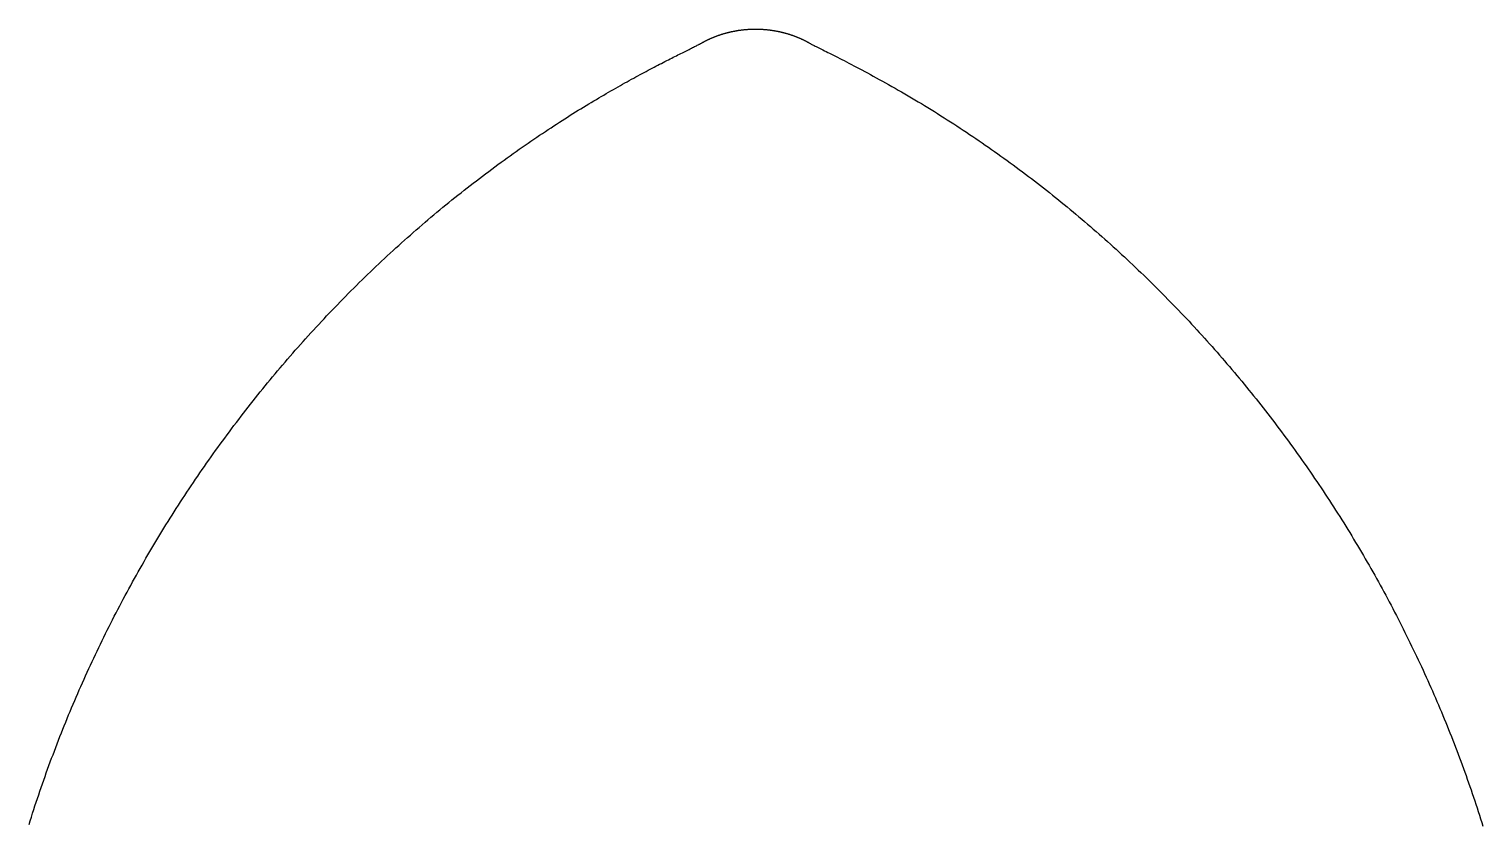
# Model space of a CAD drawing. Extents: x -3 to 136, y 0 to 121.
# Drawn here: x 11.74 to 21.6, y 17.3 to 22.69 of the extents above; entities that cross this region are included whole.
import ezdxf

# ---------------------------------------------------------------- set-up
doc = ezdxf.new("R2010")
doc.units = 0
doc.layers.get('0').update_dxf_attribs({"linetype": 'CONTINUOUS'})

msp = doc.modelspace()

# ---------------------------------------------------------------- linework, layer by layer
for points in [[(16.294, 22.5931, 0), (16.2966, 22.5946, 0), (16.2993, 22.5962, 0), (16.3019, 22.5977, 0), (16.3046, 22.5992, 0), (16.3073, 22.6006, 0), (16.31, 22.6021, 0), (16.3126, 22.6036, 0), (16.3153, 22.605, 0), (16.318, 22.6064, 0), (16.3207, 22.6079, 0), (16.3234, 22.6093, 0), (16.3262, 22.6107, 0), (16.3289, 22.6121, 0), (16.3316, 22.6134, 0), (16.3343, 22.6148, 0), (16.3371, 22.6161, 0), (16.3398, 22.6175, 0), (16.3426, 22.6188, 0), (16.3453, 22.6201, 0), (16.3481, 22.6214, 0), (16.3509, 22.6227, 0), (16.3536, 22.624, 0), (16.3564, 22.6253, 0), (16.3592, 22.6265, 0), (16.362, 22.6278, 0), (16.3648, 22.629, 0), (16.3676, 22.6302, 0), (16.3704, 22.6314, 0), (16.3732, 22.6326, 0), (16.376, 22.6338, 0), (16.3788, 22.635, 0), (16.3817, 22.6362, 0), (16.3845, 22.6373, 0), (16.3873, 22.6384, 0), (16.3902, 22.6396, 0), (16.393, 22.6407, 0), (16.3959, 22.6418, 0), (16.3987, 22.6429, 0), (16.4016, 22.644, 0), (16.4044, 22.645, 0), (16.4073, 22.6461, 0), (16.4102, 22.6471, 0), (16.4131, 22.6481, 0), (16.4159, 22.6492, 0), (16.4188, 22.6502, 0), (16.4217, 22.6512, 0), (16.4246, 22.6521, 0), (16.4275, 22.6531, 0), (16.4304, 22.6541, 0), (16.4333, 22.655, 0), (16.4362, 22.656, 0), (16.4391, 22.6569, 0), (16.4421, 22.6578, 0), (16.445, 22.6587, 0), (16.4479, 22.6596, 0), (16.4508, 22.6604, 0), (16.4538, 22.6613, 0), (16.4567, 22.6622, 0), (16.4597, 22.663, 0), (16.4626, 22.6638, 0), (16.4656, 22.6646, 0), (16.4685, 22.6654, 0), (16.4715, 22.6662, 0), (16.4744, 22.667, 0), (16.4774, 22.6678, 0), (16.4803, 22.6685, 0), (16.4833, 22.6693, 0), (16.4863, 22.67, 0), (16.4893, 22.6707, 0), (16.4922, 22.6714, 0), (16.4952, 22.6721, 0), (16.4982, 22.6728, 0), (16.5012, 22.6735, 0), (16.5042, 22.6741, 0), (16.5072, 22.6748, 0), (16.5102, 22.6754, 0), (16.5132, 22.676, 0), (16.5162, 22.6766, 0), (16.5192, 22.6772, 0), (16.5222, 22.6778, 0), (16.5252, 22.6784, 0), (16.5282, 22.6789, 0), (16.5312, 22.6795, 0), (16.5342, 22.68, 0), (16.5372, 22.6805, 0), (16.5402, 22.6811, 0), (16.5433, 22.6816, 0), (16.5463, 22.682, 0), (16.5493, 22.6825, 0), (16.5523, 22.683, 0), (16.5554, 22.6834, 0), (16.5584, 22.6839, 0), (16.5614, 22.6843, 0), (16.5644, 22.6847, 0), (16.5675, 22.6851, 0), (16.5705, 22.6855, 0), (16.5735, 22.6859, 0), (16.5766, 22.6862, 0), (16.5796, 22.6866, 0), (16.5827, 22.6869, 0), (16.5857, 22.6873, 0), (16.5887, 22.6876, 0), (16.5918, 22.6879, 0), (16.5948, 22.6882, 0), (16.5979, 22.6885, 0), (16.6009, 22.6887, 0), (16.604, 22.689, 0), (16.607, 22.6892, 0), (16.6101, 22.6894, 0), (16.6131, 22.6897, 0), (16.6162, 22.6899, 0), (16.6192, 22.6901, 0), (16.6223, 22.6903, 0), (16.6253, 22.6904, 0), (16.6284, 22.6906, 0), (16.6314, 22.6907, 0), (16.6345, 22.6909, 0), (16.6376, 22.691, 0), (16.6406, 22.6911, 0), (16.6437, 22.6912, 0), (16.6467, 22.6913, 0), (16.6498, 22.6913, 0), (16.6528, 22.6914, 0), (16.6559, 22.6915, 0), (16.659, 22.6915, 0), (16.662, 22.6915, 0), (16.6651, 22.6915, 0), (16.6681, 22.6915, 0), (16.6712, 22.6915, 0), (16.6743, 22.6915, 0), (16.6773, 22.6914, 0), (16.6804, 22.6914, 0), (16.6834, 22.6913, 0), (16.6865, 22.6913, 0), (16.6895, 22.6912, 0), (16.6926, 22.6911, 0), (16.6957, 22.691, 0), (16.6987, 22.6908, 0), (16.7018, 22.6907, 0), (16.7048, 22.6906, 0), (16.7079, 22.6904, 0), (16.7109, 22.6902, 0), (16.714, 22.6901, 0), (16.717, 22.6899, 0), (16.7201, 22.6897, 0), (16.7231, 22.6894, 0), (16.7262, 22.6892, 0), (16.7293, 22.689, 0), (16.7323, 22.6887, 0), (16.7353, 22.6884, 0), (16.7384, 22.6881, 0), (16.7414, 22.6879, 0), (16.7445, 22.6876, 0), (16.7475, 22.6872, 0), (16.7506, 22.6869, 0), (16.7536, 22.6866, 0), (16.7567, 22.6862, 0), (16.7597, 22.6858, 0), (16.7627, 22.6855, 0), (16.7658, 22.6851, 0), (16.7688, 22.6847, 0), (16.7718, 22.6843, 0), (16.7749, 22.6838, 0), (16.7779, 22.6834, 0), (16.7809, 22.6829, 0), (16.7839, 22.6825, 0), (16.787, 22.682, 0), (16.79, 22.6815, 0), (16.793, 22.681, 0), (16.796, 22.6805, 0), (16.799, 22.68, 0), (16.8021, 22.6794, 0), (16.8051, 22.6789, 0), (16.8081, 22.6783, 0), (16.8111, 22.6778, 0), (16.8141, 22.6772, 0), (16.8171, 22.6766, 0), (16.8201, 22.676, 0), (16.8231, 22.6753, 0), (16.8261, 22.6747, 0), (16.8291, 22.6741, 0), (16.832, 22.6734, 0), (16.835, 22.6727, 0), (16.838, 22.6721, 0), (16.841, 22.6714, 0), (16.844, 22.6707, 0), (16.8469, 22.6699, 0), (16.8499, 22.6692, 0), (16.8529, 22.6685, 0), (16.8558, 22.6677, 0), (16.8588, 22.667, 0), (16.8617, 22.6662, 0), (16.8647, 22.6654, 0), (16.8676, 22.6646, 0), (16.8706, 22.6638, 0), (16.8735, 22.6629, 0), (16.8765, 22.6621, 0), (16.8794, 22.6613, 0), (16.8823, 22.6604, 0), (16.8853, 22.6595, 0), (16.8882, 22.6586, 0), (16.8911, 22.6577, 0), (16.894, 22.6568, 0), (16.8969, 22.6559, 0), (16.8998, 22.655, 0), (16.9028, 22.654, 0), (16.9057, 22.6531, 0), (16.9085, 22.6521, 0), (16.9114, 22.6511, 0), (16.9143, 22.6501, 0), (16.9172, 22.6491, 0), (16.9201, 22.6481, 0), (16.923, 22.6471, 0), (16.9258, 22.646, 0), (16.9287, 22.645, 0), (16.9316, 22.6439, 0), (16.9344, 22.6428, 0), (16.9373, 22.6417, 0), (16.9401, 22.6406, 0), (16.943, 22.6395, 0), (16.9458, 22.6384, 0), (16.9486, 22.6373, 0), (16.9515, 22.6361, 0), (16.9543, 22.635, 0), (16.9571, 22.6338, 0), (16.9599, 22.6326, 0), (16.9627, 22.6314, 0), (16.9655, 22.6302, 0), (16.9683, 22.629, 0), (16.9711, 22.6277, 0), (16.9739, 22.6265, 0), (16.9767, 22.6252, 0), (16.9794, 22.624, 0), (16.9822, 22.6227, 0), (16.985, 22.6214, 0), (16.9877, 22.6201, 0), (16.9905, 22.6188, 0), (16.9932, 22.6175, 0), (16.996, 22.6161, 0), (16.9987, 22.6148, 0), (17.0014, 22.6134, 0), (17.0042, 22.612, 0), (17.0069, 22.6107, 0), (17.0096, 22.6093, 0), (17.0123, 22.6079, 0), (17.015, 22.6064, 0), (17.0177, 22.605, 0), (17.0204, 22.6036, 0), (17.0231, 22.6021, 0), (17.0257, 22.6006, 0), (17.0284, 22.5991, 0), (17.0311, 22.5977, 0), (17.0337, 22.5962, 0), (17.0364, 22.5946, 0), (17.039, 22.5931, 0)], [(11.7372, 17.2935, 0), (11.7451, 17.3186, 0), (11.753, 17.3438, 0), (11.761, 17.3689, 0), (11.7691, 17.3939, 0), (11.7773, 17.419, 0), (11.7856, 17.444, 0), (11.7939, 17.469, 0), (11.8023, 17.494, 0), (11.8108, 17.5189, 0), (11.8193, 17.5438, 0), (11.8279, 17.5687, 0), (11.8366, 17.5936, 0), (11.8454, 17.6184, 0), (11.8542, 17.6433, 0), (11.8632, 17.668, 0), (11.8722, 17.6928, 0), (11.8812, 17.7176, 0), (11.8904, 17.7423, 0), (11.8996, 17.7669, 0), (11.9089, 17.7916, 0), (11.9183, 17.8162, 0), (11.9277, 17.8408, 0), (11.9372, 17.8654, 0), (11.9468, 17.89, 0), (11.9565, 17.9145, 0), (11.9662, 17.939, 0), (11.976, 17.9634, 0), (11.9859, 17.9879, 0), (11.9958, 18.0123, 0), (12.0058, 18.0366, 0), (12.0159, 18.061, 0), (12.0261, 18.0853, 0), (12.0363, 18.1096, 0), (12.0467, 18.1338, 0), (12.057, 18.1581, 0), (12.0675, 18.1822, 0), (12.078, 18.2064, 0), (12.0886, 18.2305, 0), (12.0993, 18.2546, 0), (12.1101, 18.2787, 0), (12.1209, 18.3028, 0), (12.1318, 18.3268, 0), (12.1427, 18.3507, 0), (12.1538, 18.3747, 0), (12.1649, 18.3986, 0), (12.176, 18.4225, 0), (12.1873, 18.4463, 0), (12.1986, 18.4701, 0), (12.21, 18.4939, 0), (12.2214, 18.5176, 0), (12.233, 18.5414, 0), (12.2445, 18.565, 0), (12.2562, 18.5887, 0), (12.268, 18.6123, 0), (12.2798, 18.6359, 0), (12.2916, 18.6594, 0), (12.3036, 18.6829, 0), (12.3156, 18.7064, 0), (12.3277, 18.7298, 0), (12.3398, 18.7532, 0), (12.3521, 18.7766, 0), (12.3644, 18.7999, 0), (12.3767, 18.8232, 0), (12.3892, 18.8465, 0), (12.4017, 18.8697, 0), (12.4142, 18.8929, 0), (12.4269, 18.9161, 0), (12.4396, 18.9392, 0), (12.4524, 18.9623, 0), (12.4652, 18.9853, 0), (12.4781, 19.0083, 0), (12.4911, 19.0313, 0), (12.5042, 19.0542, 0), (12.5173, 19.0771, 0), (12.5305, 19.0999, 0), (12.5437, 19.1228, 0), (12.5571, 19.1455, 0), (12.5705, 19.1683, 0), (12.5839, 19.191, 0), (12.5974, 19.2136, 0), (12.611, 19.2362, 0), (12.6247, 19.2588, 0), (12.6384, 19.2813, 0), (12.6522, 19.3038, 0), (12.6661, 19.3263, 0), (12.68, 19.3487, 0), (12.694, 19.3711, 0), (12.708, 19.3934, 0), (12.7222, 19.4157, 0), (12.7363, 19.4379, 0), (12.7506, 19.4601, 0), (12.7649, 19.4823, 0), (12.7793, 19.5044, 0), (12.7937, 19.5264, 0), (12.8082, 19.5485, 0), (12.8228, 19.5704, 0), (12.8375, 19.5924, 0), (12.8522, 19.6143, 0), (12.8669, 19.6361, 0), (12.8818, 19.6579, 0), (12.8967, 19.6797, 0), (12.9116, 19.7014, 0), (12.9266, 19.7231, 0), (12.9417, 19.7447, 0), (12.9569, 19.7663, 0), (12.9721, 19.7878, 0), (12.9874, 19.8093, 0), (13.0027, 19.8307, 0), (13.0181, 19.8521, 0), (13.0336, 19.8735, 0), (13.0491, 19.8948, 0), (13.0647, 19.916, 0), (13.0804, 19.9372, 0), (13.0961, 19.9584, 0), (13.1119, 19.9795, 0), (13.1277, 20.0006, 0), (13.1436, 20.0216, 0), (13.1596, 20.0426, 0), (13.1756, 20.0635, 0), (13.1917, 20.0844, 0), (13.2078, 20.1052, 0), (13.2241, 20.126, 0), (13.2403, 20.1467, 0), (13.2567, 20.1674, 0), (13.2731, 20.188, 0), (13.2895, 20.2086, 0), (13.306, 20.2291, 0), (13.3226, 20.2496, 0), (13.3393, 20.27, 0), (13.356, 20.2904, 0), (13.3727, 20.3107, 0), (13.3895, 20.331, 0), (13.4064, 20.3512, 0), (13.4234, 20.3714, 0), (13.4404, 20.3915, 0), (13.4574, 20.4116, 0), (13.4746, 20.4316, 0), (13.4917, 20.4516, 0), (13.509, 20.4715, 0), (13.5263, 20.4914, 0), (13.5436, 20.5112, 0), (13.5611, 20.531, 0), (13.5785, 20.5507, 0), (13.5961, 20.5704, 0), (13.6137, 20.59, 0), (13.6313, 20.6095, 0), (13.649, 20.629, 0), (13.6668, 20.6485, 0), (13.6846, 20.6678, 0), (13.7025, 20.6872, 0), (13.7204, 20.7065, 0), (13.7385, 20.7257, 0), (13.7565, 20.7449, 0), (13.7746, 20.764, 0), (13.7928, 20.7831, 0), (13.811, 20.8021, 0), (13.8293, 20.821, 0), (13.8477, 20.8399, 0), (13.8661, 20.8588, 0), (13.8845, 20.8776, 0), (13.903, 20.8963, 0), (13.9216, 20.915, 0), (13.9403, 20.9336, 0), (13.9589, 20.9522, 0), (13.9777, 20.9707, 0), (13.9965, 20.9891, 0), (14.0153, 21.0075, 0), (14.0342, 21.0258, 0), (14.0532, 21.0441, 0), (14.0722, 21.0623, 0), (14.0913, 21.0805, 0), (14.1105, 21.0986, 0), (14.1296, 21.1167, 0), (14.1489, 21.1346, 0), (14.1682, 21.1526, 0), (14.1875, 21.1704, 0), (14.2069, 21.1882, 0), (14.2264, 21.206, 0), (14.2459, 21.2237, 0), (14.2655, 21.2413, 0), (14.2851, 21.2589, 0), (14.3048, 21.2764, 0), (14.3245, 21.2939, 0), (14.3443, 21.3113, 0), (14.3642, 21.3286, 0), (14.3841, 21.3459, 0), (14.404, 21.3631, 0), (14.424, 21.3802, 0), (14.4441, 21.3973, 0), (14.4642, 21.4143, 0), (14.4844, 21.4313, 0), (14.5046, 21.4482, 0), (14.5249, 21.465, 0), (14.5452, 21.4818, 0), (14.5655, 21.4985, 0), (14.586, 21.5152, 0), (14.6065, 21.5318, 0), (14.627, 21.5483, 0), (14.6476, 21.5648, 0), (14.6682, 21.5812, 0), (14.6889, 21.5975, 0), (14.7096, 21.6138, 0), (14.7304, 21.63, 0), (14.7513, 21.6462, 0), (14.7722, 21.6622, 0), (14.7931, 21.6783, 0), (14.8141, 21.6942, 0), (14.8352, 21.7101, 0), (14.8562, 21.7259, 0), (14.8773, 21.7416, 0), (14.8982, 21.7571, 0), (14.919, 21.7724, 0), (14.9398, 21.7876, 0), (14.9605, 21.8026, 0), (14.9811, 21.8175, 0), (15.0016, 21.8322, 0), (15.0221, 21.8467, 0), (15.0424, 21.8611, 0), (15.0627, 21.8754, 0), (15.0828, 21.8895, 0), (15.1029, 21.9034, 0), (15.1229, 21.9172, 0), (15.1427, 21.9308, 0), (15.1625, 21.9443, 0), (15.1822, 21.9576, 0), (15.2017, 21.9708, 0), (15.2212, 21.9838, 0), (15.2406, 21.9967, 0), (15.2598, 22.0095, 0), (15.279, 22.0221, 0), (15.298, 22.0345, 0), (15.317, 22.0468, 0), (15.3358, 22.0589, 0), (15.3545, 22.071, 0), (15.3731, 22.0828, 0), (15.3915, 22.0945, 0), (15.4099, 22.1061, 0), (15.4281, 22.1175, 0), (15.4462, 22.1288, 0), (15.4642, 22.14, 0), (15.482, 22.151, 0), (15.4998, 22.1619, 0), (15.5174, 22.1726, 0), (15.5348, 22.1832, 0), (15.5522, 22.1936, 0), (15.5694, 22.2039, 0), (15.5865, 22.2141, 0), (15.6034, 22.2242, 0), (15.6202, 22.2341, 0), (15.6368, 22.2438, 0), (15.6534, 22.2535, 0), (15.6697, 22.263, 0), (15.686, 22.2723, 0), (15.702, 22.2816, 0), (15.718, 22.2907, 0), (15.7338, 22.2997, 0), (15.7494, 22.3085, 0), (15.7649, 22.3172, 0), (15.7802, 22.3258, 0), (15.7954, 22.3342, 0), (15.8104, 22.3426, 0), (15.8253, 22.3508, 0), (15.8399, 22.3588, 0), (15.8545, 22.3668, 0), (15.8689, 22.3746, 0), (15.8831, 22.3823, 0), (15.8971, 22.3899, 0), (15.911, 22.3973, 0), (15.9247, 22.4046, 0), (15.9382, 22.4118, 0), (15.9516, 22.4189, 0), (15.9648, 22.4259, 0), (15.9778, 22.4327, 0), (15.9906, 22.4394, 0), (16.0032, 22.446, 0), (16.0157, 22.4525, 0), (16.028, 22.4588, 0), (16.0401, 22.4651, 0), (16.052, 22.4712, 0), (16.0638, 22.4772, 0), (16.0753, 22.4831, 0), (16.0867, 22.4889, 0), (16.0978, 22.4945, 0), (16.1088, 22.5001, 0), (16.1196, 22.5055, 0), (16.1301, 22.5108, 0), (16.1405, 22.516, 0), (16.1507, 22.5211, 0), (16.1607, 22.5261, 0), (16.1705, 22.531, 0), (16.18, 22.5357, 0), (16.1894, 22.5404, 0), (16.1985, 22.5449, 0), (16.2074, 22.5494, 0), (16.216, 22.5536, 0), (16.2243, 22.5577, 0), (16.2322, 22.5616, 0), (16.2397, 22.5654, 0), (16.2469, 22.5689, 0), (16.2537, 22.5723, 0), (16.26, 22.5755, 0), (16.266, 22.5785, 0), (16.2714, 22.5812, 0), (16.2765, 22.5838, 0), (16.281, 22.5861, 0), (16.285, 22.5882, 0), (16.2886, 22.5901, 0), (16.2916, 22.5917, 0), (16.294, 22.5931, 0)], [(17.039, 22.5931, 0), (17.0418, 22.5915, 0), (17.0453, 22.5897, 0), (17.0494, 22.5875, 0), (17.0541, 22.585, 0), (17.0595, 22.5823, 0), (17.0655, 22.5793, 0), (17.0721, 22.576, 0), (17.0793, 22.5724, 0), (17.0871, 22.5685, 0), (17.0955, 22.5643, 0), (17.1045, 22.5599, 0), (17.114, 22.5552, 0), (17.1241, 22.5502, 0), (17.1347, 22.5449, 0), (17.1458, 22.5393, 0), (17.1575, 22.5335, 0), (17.1697, 22.5274, 0), (17.1824, 22.5211, 0), (17.1956, 22.5144, 0), (17.2092, 22.5075, 0), (17.2234, 22.5003, 0), (17.238, 22.4929, 0), (17.2531, 22.4852, 0), (17.2686, 22.4772, 0), (17.2845, 22.469, 0), (17.3009, 22.4605, 0), (17.3177, 22.4518, 0), (17.3349, 22.4428, 0), (17.3525, 22.4335, 0), (17.3705, 22.424, 0), (17.3889, 22.4142, 0), (17.4077, 22.4042, 0), (17.4268, 22.3939, 0), (17.4462, 22.3834, 0), (17.466, 22.3726, 0), (17.4862, 22.3616, 0), (17.5066, 22.3503, 0), (17.5274, 22.3388, 0), (17.5485, 22.327, 0), (17.5698, 22.315, 0), (17.5915, 22.3028, 0), (17.6134, 22.2903, 0), (17.6356, 22.2776, 0), (17.658, 22.2646, 0), (17.6804, 22.2516, 0), (17.7028, 22.2385, 0), (17.7251, 22.2253, 0), (17.7474, 22.212, 0), (17.7697, 22.1987, 0), (17.7919, 22.1854, 0), (17.814, 22.1719, 0), (17.8361, 22.1584, 0), (17.8582, 22.1448, 0), (17.8802, 22.1312, 0), (17.9021, 22.1175, 0), (17.9241, 22.1037, 0), (17.9459, 22.0899, 0), (17.9677, 22.076, 0), (17.9895, 22.062, 0), (18.0113, 22.048, 0), (18.0329, 22.0339, 0), (18.0546, 22.0197, 0), (18.0762, 22.0055, 0), (18.0977, 21.9912, 0), (18.1192, 21.9768, 0), (18.1406, 21.9624, 0), (18.162, 21.9479, 0), (18.1834, 21.9333, 0), (18.2047, 21.9187, 0), (18.2259, 21.9041, 0), (18.2471, 21.8893, 0), (18.2683, 21.8745, 0), (18.2894, 21.8596, 0), (18.3105, 21.8447, 0), (18.3315, 21.8297, 0), (18.3525, 21.8147, 0), (18.3734, 21.7995, 0), (18.3943, 21.7844, 0), (18.4151, 21.7691, 0), (18.4359, 21.7538, 0), (18.4566, 21.7384, 0), (18.4773, 21.723, 0), (18.4979, 21.7075, 0), (18.5185, 21.6919, 0), (18.539, 21.6763, 0), (18.5595, 21.6606, 0), (18.5799, 21.6449, 0), (18.6003, 21.6291, 0), (18.6207, 21.6132, 0), (18.641, 21.5973, 0), (18.6612, 21.5813, 0), (18.6814, 21.5653, 0), (18.7015, 21.5492, 0), (18.7216, 21.533, 0), (18.7417, 21.5168, 0), (18.7617, 21.5005, 0), (18.7816, 21.4841, 0), (18.8015, 21.4677, 0), (18.8213, 21.4512, 0), (18.8411, 21.4347, 0), (18.8609, 21.4181, 0), (18.8806, 21.4015, 0), (18.9002, 21.3848, 0), (18.9198, 21.368, 0), (18.9394, 21.3512, 0), (18.9589, 21.3343, 0), (18.9783, 21.3173, 0), (18.9977, 21.3003, 0), (19.0171, 21.2833, 0), (19.0364, 21.2661, 0), (19.0556, 21.249, 0), (19.0748, 21.2317, 0), (19.094, 21.2145, 0), (19.113, 21.1971, 0), (19.1321, 21.1797, 0), (19.1511, 21.1622, 0), (19.17, 21.1447, 0), (19.1889, 21.1272, 0), (19.2077, 21.1095, 0), (19.2265, 21.0919, 0), (19.2452, 21.0741, 0), (19.2638, 21.0563, 0), (19.2824, 21.0385, 0), (19.301, 21.0206, 0), (19.3195, 21.0026, 0), (19.338, 20.9846, 0), (19.3564, 20.9666, 0), (19.3747, 20.9484, 0), (19.393, 20.9303, 0), (19.4112, 20.912, 0), (19.4294, 20.8938, 0), (19.4475, 20.8754, 0), (19.4656, 20.8571, 0), (19.4836, 20.8386, 0), (19.5016, 20.8201, 0), (19.5195, 20.8016, 0), (19.5374, 20.783, 0), (19.5552, 20.7643, 0), (19.5729, 20.7457, 0), (19.5906, 20.7269, 0), (19.6082, 20.7081, 0), (19.6258, 20.6892, 0), (19.6433, 20.6703, 0), (19.6608, 20.6514, 0), (19.6782, 20.6324, 0), (19.6956, 20.6133, 0), (19.7129, 20.5942, 0), (19.7301, 20.5751, 0), (19.7473, 20.5558, 0), (19.7644, 20.5366, 0), (19.7815, 20.5173, 0), (19.7985, 20.4979, 0), (19.8155, 20.4785, 0), (19.8324, 20.4591, 0), (19.8492, 20.4395, 0), (19.866, 20.42, 0), (19.8828, 20.4004, 0), (19.8994, 20.3807, 0), (19.9161, 20.361, 0), (19.9326, 20.3413, 0), (19.9491, 20.3215, 0), (19.9656, 20.3016, 0), (19.982, 20.2817, 0), (19.9983, 20.2618, 0), (20.0146, 20.2418, 0), (20.0308, 20.2218, 0), (20.0469, 20.2017, 0), (20.063, 20.1816, 0), (20.0791, 20.1614, 0), (20.0951, 20.1412, 0), (20.111, 20.1209, 0), (20.1269, 20.1006, 0), (20.1427, 20.0802, 0), (20.1584, 20.0598, 0), (20.1741, 20.0393, 0), (20.1897, 20.0188, 0), (20.2053, 19.9983, 0), (20.2208, 19.9777, 0), (20.2363, 19.9571, 0), (20.2517, 19.9364, 0), (20.267, 19.9157, 0), (20.2823, 19.8949, 0), (20.2975, 19.8741, 0), (20.3126, 19.8532, 0), (20.3277, 19.8323, 0), (20.3428, 19.8114, 0), (20.3577, 19.7904, 0), (20.3726, 19.7694, 0), (20.3875, 19.7483, 0), (20.4023, 19.7272, 0), (20.417, 19.706, 0), (20.4317, 19.6848, 0), (20.4463, 19.6636, 0), (20.4608, 19.6423, 0), (20.4753, 19.6209, 0), (20.4897, 19.5996, 0), (20.5041, 19.5781, 0), (20.5184, 19.5567, 0), (20.5327, 19.5352, 0), (20.5468, 19.5136, 0), (20.5609, 19.4921, 0), (20.575, 19.4704, 0), (20.589, 19.4488, 0), (20.6029, 19.4271, 0), (20.6168, 19.4053, 0), (20.6306, 19.3835, 0), (20.6443, 19.3617, 0), (20.658, 19.3399, 0), (20.6716, 19.3179, 0), (20.6852, 19.296, 0), (20.6987, 19.274, 0), (20.7121, 19.252, 0), (20.7255, 19.2299, 0), (20.7388, 19.2078, 0), (20.752, 19.1857, 0), (20.7652, 19.1635, 0), (20.7783, 19.1413, 0), (20.7914, 19.119, 0), (20.8043, 19.0968, 0), (20.8173, 19.0744, 0), (20.8301, 19.0521, 0), (20.8429, 19.0296, 0), (20.8556, 19.0072, 0), (20.8683, 18.9847, 0), (20.8809, 18.9622, 0), (20.8934, 18.9396, 0), (20.9059, 18.9171, 0), (20.9183, 18.8944, 0), (20.9306, 18.8718, 0), (20.9429, 18.8491, 0), (20.9551, 18.8263, 0), (20.9673, 18.8036, 0), (20.9793, 18.7808, 0), (20.9914, 18.7579, 0), (21.0033, 18.735, 0), (21.0152, 18.7121, 0), (21.027, 18.6892, 0), (21.0388, 18.6662, 0), (21.0504, 18.6432, 0), (21.0621, 18.6201, 0), (21.0736, 18.597, 0), (21.0851, 18.5739, 0), (21.0965, 18.5508, 0), (21.1078, 18.5276, 0), (21.1191, 18.5044, 0), (21.1303, 18.4812, 0), (21.1415, 18.4579, 0), (21.1526, 18.4346, 0), (21.1636, 18.4112, 0), (21.1745, 18.3879, 0), (21.1854, 18.3645, 0), (21.1962, 18.3411, 0), (21.2069, 18.3176, 0), (21.2176, 18.2941, 0), (21.2282, 18.2706, 0), (21.2387, 18.247, 0), (21.2492, 18.2235, 0), (21.2596, 18.1998, 0), (21.2699, 18.1762, 0), (21.2802, 18.1525, 0), (21.2904, 18.1288, 0), (21.3005, 18.1051, 0), (21.3105, 18.0814, 0), (21.3205, 18.0576, 0), (21.3304, 18.0338, 0), (21.3403, 18.0099, 0), (21.35, 17.9861, 0), (21.3597, 17.9622, 0), (21.3694, 17.9383, 0), (21.3789, 17.9143, 0), (21.3884, 17.8903, 0), (21.3979, 17.8663, 0), (21.4072, 17.8423, 0), (21.4165, 17.8183, 0), (21.4257, 17.7942, 0), (21.4348, 17.7701, 0), (21.4439, 17.7459, 0), (21.4529, 17.7218, 0), (21.4618, 17.6976, 0), (21.4707, 17.6734, 0), (21.4795, 17.6492, 0), (21.4882, 17.6249, 0), (21.4969, 17.6006, 0), (21.5054, 17.5763, 0), (21.5139, 17.552, 0), (21.5224, 17.5276, 0), (21.5307, 17.5032, 0), (21.539, 17.4788, 0), (21.5472, 17.4544, 0), (21.5554, 17.43, 0), (21.5634, 17.4055, 0), (21.5714, 17.381, 0), (21.5794, 17.3565, 0), (21.5872, 17.3319, 0), (21.595, 17.3074, 0), (21.6027, 17.2828, 0)]]:
    msp.add_polyline3d(points)

doc.saveas('drawing.dxf')
